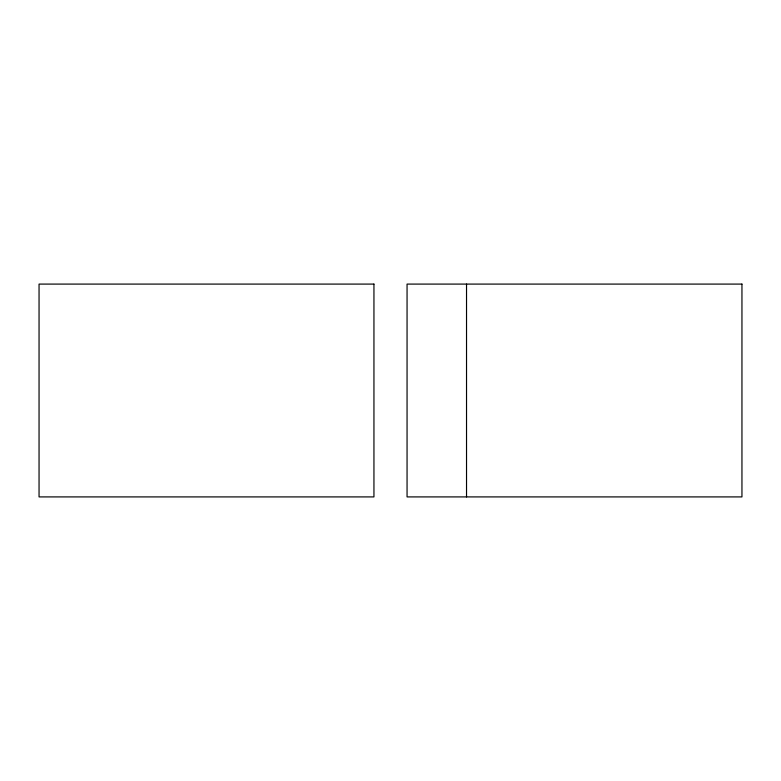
<?xml version="1.0" encoding="UTF-8"?>
<svg xmlns="http://www.w3.org/2000/svg" width="781" height="781" viewBox="0 0 781 781"><rect width="100%" height="100%" fill="white"/><g stroke="black" fill="none" stroke-linecap="round" stroke-linejoin="round"><path stroke-width="1.17" d="M466.53 284.089L466.53 496.911M373.943 284.089L39.05 284.089L39.05 496.911L373.943 496.911L373.943 284.089M741.95 284.089L407.057 284.089L407.057 496.911L741.95 496.911L741.95 284.089"/></g></svg>
